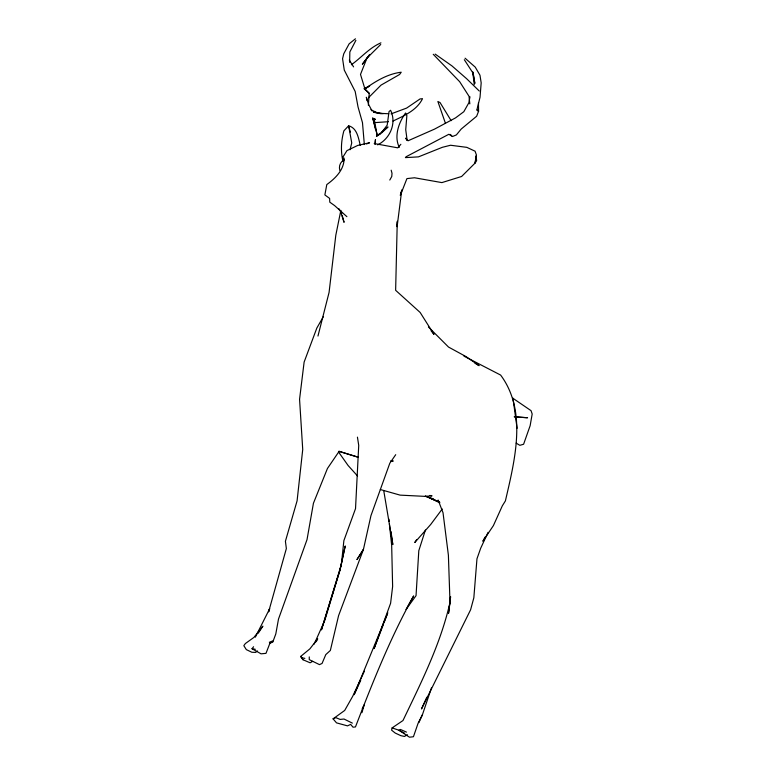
<?xml version="1.0" encoding="UTF-8"?>
<svg xmlns="http://www.w3.org/2000/svg" width="776" height="776" viewBox="0 0 776 776"><rect width="100%" height="100%" fill="white"/><g stroke="black" fill="none" stroke-linecap="round" stroke-linejoin="round"><path stroke-width="1.16" d="M349.646 62.371L349.84 51.943L355.883 40.371M397.273 221.257L395.634 290.302L420.146 312.456L433.968 334.359L431.087 330.76M397.234 222.052L397.108 226.679L401.793 189.848M368.338 105.235L369.24 93.333L364.885 88.784L360.5 74.418L366.922 58.161L369.764 54.514L362.344 64.233L366.922 58.161L380.735 44.455M463.961 356.145L500.617 375.06C527.612 411.27 514.663 460.76 505.399 500.908L502.324 505.845L493.4 525.604L482.876 541.279L484.981 537.147M375.031 144.443L375.448 139.67L375.07 143.628M475.969 156.742L475.116 163.047L461.613 176.482L441.884 182.602L414.529 177.772L406.934 178.596L400.338 195.406L400.969 191.934M344.108 158.071C344.331 169.672 335.494 178.257 326.793 184.581L324.863 194.921L329.606 198.394L329.79 202.167L334.611 205.591L346.882 216.659M469.975 96.806L468.859 102.762L463.825 111.705L455.56 117.874L434.502 129.136L408.05 140.776L405.654 138.167L407.07 140.272M438.13 500.045L443.018 512.713L448.392 555.199L450.002 602.418L448.538 613.292L450.575 596.676L450.002 602.418C440.623 644.012 421.261 682.337 402.977 720.545L392.113 727.907L391.589 730.148L395.207 733.048L400.862 735.677L404.422 736.424L407.516 734.775M350.063 149.739L351.741 142.891L348.637 125.78L343.884 130.834C341.139 140.776 340.548 151.204 342.963 161.282M317.966 336.047L329.072 292.436L335.804 235.264L340.848 210.383L341.721 213.633M361.917 712.698L364.148 705.006L362.227 708.789M425.413 530.027L418.807 550.679L416.043 595.658L406.003 609.509L413.647 595.939C390.309 637.785 372.684 682.346 355.457 726.947L352.993 727.18L350.645 724.386L347.512 725.87L336.532 722.873L333.069 718.848L344.69 710.457L352.653 696.382L364.41 671.201M392.113 727.907L398.922 730.226L409.466 737.2L413.433 736.744L418.099 723.232L422.425 714.725L431.495 687.808M314.183 644.109L324.746 620.567L339.966 570.079L345.184 546.158L339.966 570.079L321.429 629.918L341.392 564.365L343.875 540.63L355.524 508.629L358.725 445.366L357.435 437.14M383.131 625.078L374.11 648.542L390.6 603.272L392.627 586.51L391.676 545.392L389.387 523.878M383.984 622.837L386.991 615.019M309.265 656.913L309.255 659.629L319.479 664.625L322.059 663.451L325.784 654.614L330.353 650.463L338.588 615.62L363.42 549.476L370.947 515.671L389.824 463.194L395.712 454.688M418.875 722.631L422.425 714.725M387.825 612.768L354.118 694.724L360.704 680.416M426.819 697.226L421.504 708.954L470.605 609.771L473.845 597.772L476.968 558.778L480.674 548.273L488.065 532.355M255.343 637.164L269.689 608.665L268.622 611.837L286.354 548.545L285.413 541.27L297.092 500.821L302.727 449.488L299.565 399.271L304.124 362.091L316.831 328.054L323.282 316.792M316.162 641.742L317.704 638.793L309.886 648.862L300.681 656.428L303.018 659.745L310.109 662.791L312.689 661.346M389.795 180.032L391.773 176.472L392.016 173.3L391.172 170.186M258.243 633.216L262.88 626.135L253.936 637.397L245.381 643.537L243.819 645.661L246.331 649.619L251.841 652.257L255.585 652.403L257.496 650.957M416.702 539.601L414.772 542.502L430.709 524.469L442.252 508.988M381.52 132.686L387.195 125.13L389.028 111.608L390.58 110.27C396.866 123.19 390.085 138.671 377.67 144.869M269.514 643.197L271.91 641.199L270.048 642.897L265.984 653.353L261.056 653.828L252.025 648.736L253.568 646.747M400.862 144.307L397.748 147.838L374.216 143.541M368.445 97.757L381.045 85.108L399.572 74.506L401.231 72.216C387.738 73.875 375.856 81.063 365.001 88.823L369.686 85.952L364.012 88.639L369.24 93.333M381.608 132.89L388 126.954L376.447 136.334L379.93 134.17M269.641 643.314L273.084 640.908M344.263 159.827C340.305 161.66 338.481 166.442 339.898 170.507M351.392 64.748C361.364 57.599 369.347 47.821 380.938 42.835M405.887 156.859L448.858 134.277L452.456 136.537L456.375 134.917L461.206 129.049L476.648 116.235L478.588 111.23L478.462 102.762M393.044 121.037C404.209 115.643 416.722 110.473 422.522 98.688L420.068 98.93L406.605 108.097L391.094 113.868M380.803 133.627L377.311 135.169L372.722 117.855L375.487 129.34M333.069 718.848L335.833 717.654L340.169 719.43L344.001 719.022L352.362 723.116M366.514 143.938L369.541 142.765L357.688 145.451L346.93 150.641L343.079 156.82L343.186 159.885M373.421 119.97L375.448 119.232L373.149 119.116M388.456 121.706L375.875 122.559M391.123 461.216L393.238 461.031L390.92 460.643M355.437 38.8L349.132 43.844L343.749 53.796L342.575 58.704L344.263 70.073L355.185 91.471L358.037 106.952L362.479 122.676L364.342 144.54M405.392 157.615L418.429 156.878L442.368 147.304L450.546 145.248L466.822 147.353L475.067 151.194L476.445 155.035L475.116 163.047L476.619 160.71L476.115 155.695M388.727 113.752L378.038 113.228L373.498 112.219M514.333 416.848L527.564 417.75L514.342 416.78M381.355 113.752L378.038 113.228L370.976 109.726M252.025 648.736L255.323 649.289M429.778 495.447L432.067 495.864L424.598 496.349L400.106 495.127L380.327 489.53M373.702 111.996L383.063 113.742M300.681 656.428L301.612 657.738L304.852 658.368M358.434 457.306L339.093 451.38L327.443 468.481L313.436 503.236L307.024 539.611L278.497 619.073L275.8 633.943L272.783 642.091L270.873 642.838L269.33 642.082M338.928 451.263L358.405 457.287M433.619 499.055L425.326 496.136M425.481 496.271L439.73 502.179L429.409 497.678L439.779 502.838M406.459 732.107L400.426 729.45L398.922 730.226L404.645 733.252M474.999 363.246L479.112 365.661L466.027 356.601L448.518 347.056L428.42 326.958M516.166 443.144L519.852 445.317L523.596 444.25L530.144 425.675L532.181 414.015L531.036 410.659L513.45 398.631M435.171 54.097L451.942 65.892L466.628 78.706L479.277 91.025M477.007 110.105L478.588 111.23L476.91 109.814L480.024 97.291L481.178 82.867L479.975 75.224L475.232 67.114L465.076 58.2M357.532 475.96L348.123 465.532L338.472 451.884M450.381 134.423L451.768 135.829M433.241 54.291L459.683 81.713L469.014 96.292L469.82 103.877M301.612 657.738L303.018 659.745M464.32 59.713L473.214 73.4L474.844 83.401L472.749 71.877L474.243 84.662M349.307 60.101L353.584 66.891M399.3 147.353C393.791 136.324 398.757 122.462 405.567 113.005L406.866 115.527L405.732 129.718L407.157 140.359M451.137 120.658L440.06 102.578L437.868 101.481L445.482 123.432M338.986 208.773L340.596 211.664L344.059 222.314L342.303 215.806M372.111 111.084L368.833 104.838L366.34 97.262L367.058 100.696M350.315 132.104L348.637 125.78C357.202 128.127 358.386 138.021 360.297 145.393M374.178 118.563L377.01 135.024M517.088 428.323L512.975 398.059M391.036 531.696L392.821 544.568L383.732 490.587M388.873 519.096L389.135 521.491M363.42 549.476L357.028 559.447L363.42 549.476"/></g></svg>
